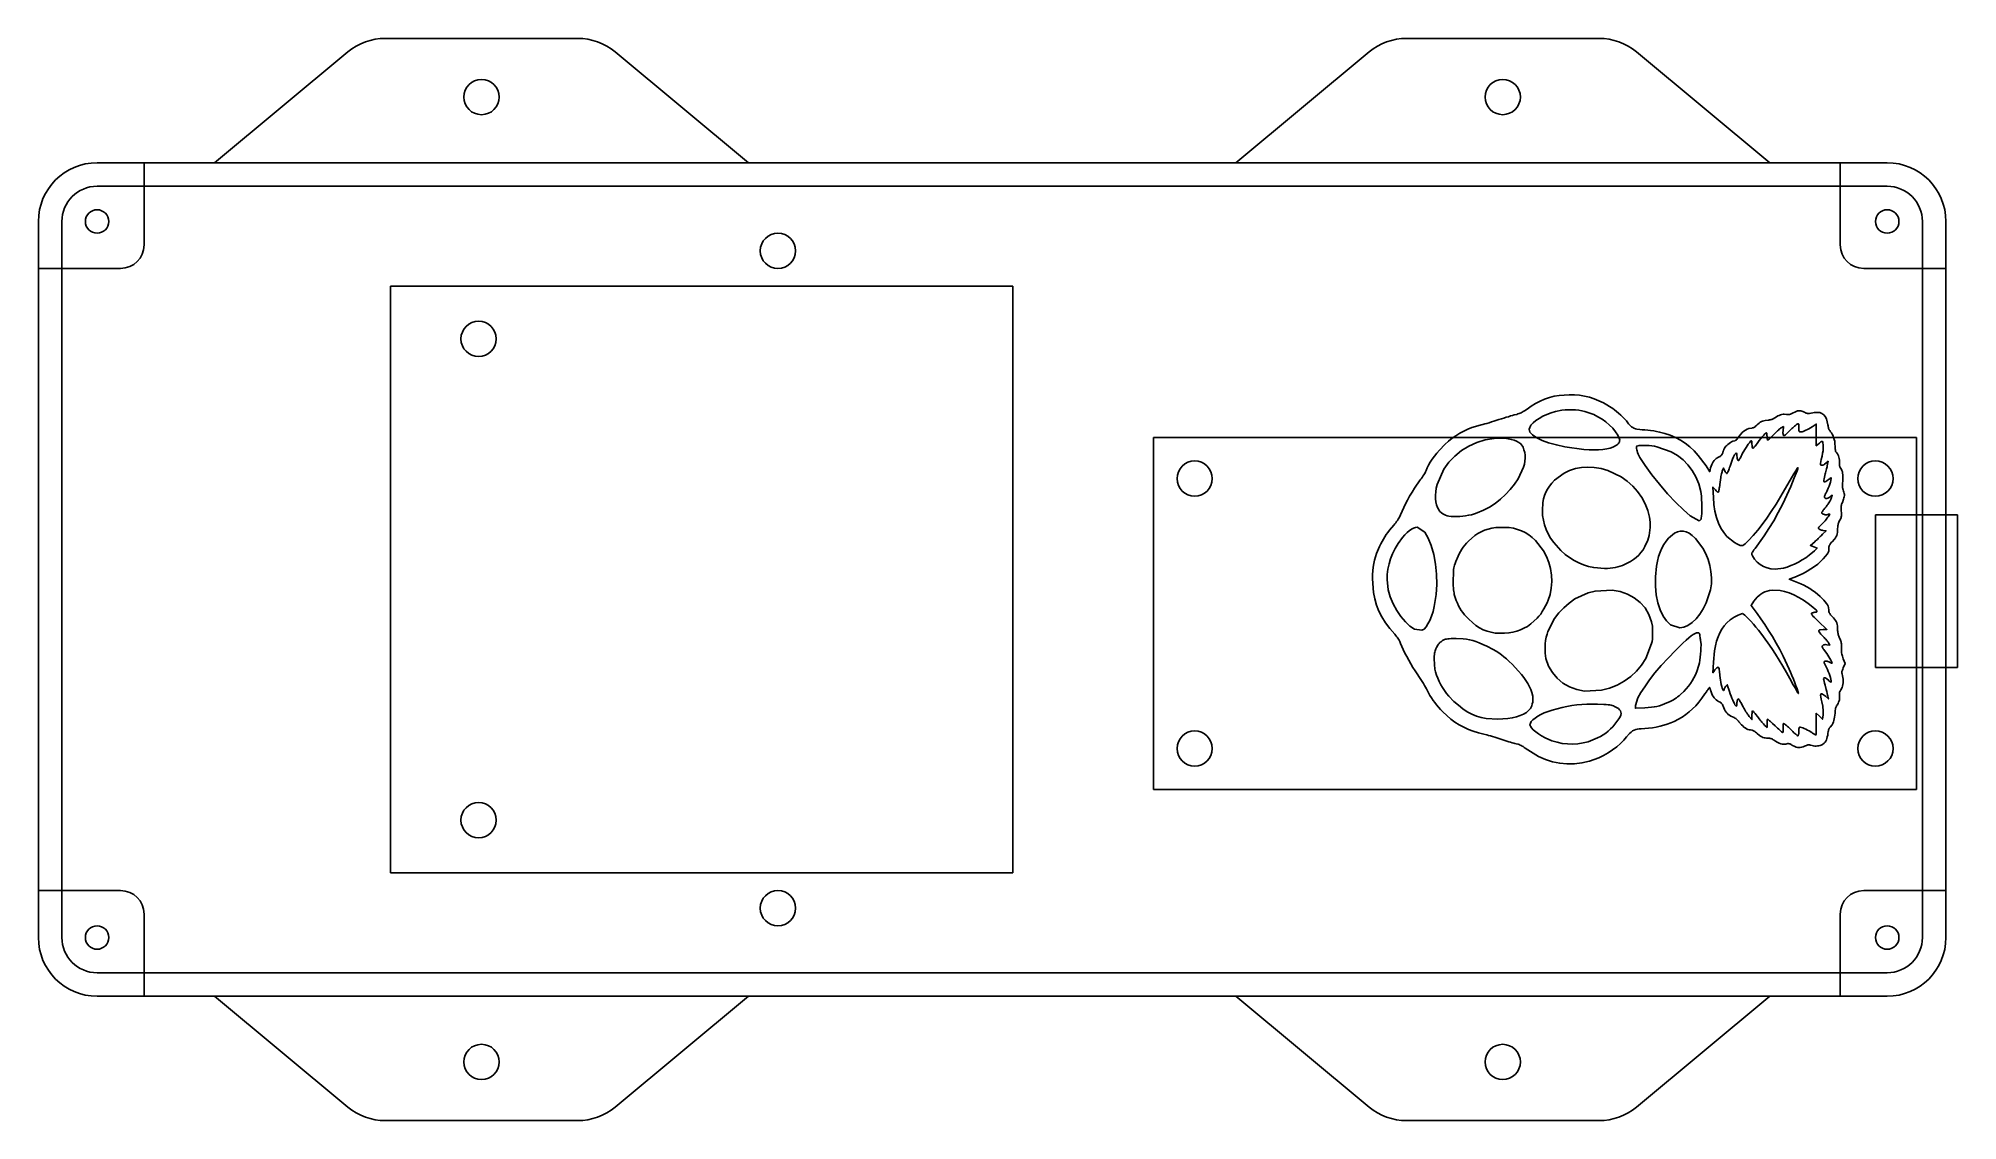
# Model space of a CAD drawing. Header units: millimetres. Extents: x -10 to 154, y -11 to 82.
import ezdxf

# ---------------------------------------------------------------- set-up
doc = ezdxf.new("R2010")
doc.units = ezdxf.units.MM
for name, color, linetype in [('BOARD', 82, 'Continuous'), ('BOTTOM', 110, 'Continuous'), ('FEET', 210, 'Continuous'), ('LOGO', 51, 'Continuous'), ('POST_HOLES', 161, 'Continuous'), ('POSTS', 192, 'Continuous'), ('SD_CARD', 153, 'Continuous'), ('STANDOFF', 200, 'Continuous'), ('WALLS', 20, 'Continuous')]:
    doc.layers.add(name, color=color, linetype=linetype)

msp = doc.modelspace()

# ---------------------------------------------------------------- linework, layer by layer
at = {"layer": 'BOARD'}
for p, q in [((20, 60.5), (73, 60.5)), ((20, 10.5), (20, 60.5)), ((73, 10.5), (73, 60.5)), ((85, 17.6), (85, 47.6)), ((85, 47.6), (150, 47.6)), ((150, 17.6), (150, 47.6)), ((85, 17.6), (150, 17.6)), ((20, 10.5), (73, 10.5))]:
    msp.add_line(p, q, dxfattribs=at)
at = {"layer": 'BOTTOM'}
for p, q in [((-5, 71), (147.5, 71)), ((-10, 5), (-10, 66)), ((152.5, 5), (152.5, 66)), ((147.5, 0), (-5, 0))]:
    msp.add_line(p, q, dxfattribs=at)
for centre, start, end in [((-5, 66), 90, 180), ((147.5, 66), 0, 90), ((-5, 5), 180, 270), ((147.5, 5), 270, 0)]:
    msp.add_arc(centre, 5, start, end, dxfattribs=at)
at = {"layer": 'FEET'}
for p, q in [((16.36, 80.44), (5, 71)), ((19.56, 81.6), (35.94, 81.6)), ((39.14, 80.44), (50.5, 71)), ((103.36, 80.44), (92, 71)), ((122.94, 81.6), (106.56, 81.6)), ((126.14, 80.44), (137.5, 71)), ((5, 71), (50.5, 71)), ((137.5, 71), (92, 71)), ((16.36, -9.44), (5, 0)), ((50.5, 0), (5, 0)), ((39.14, -9.44), (50.5, 0)), ((92, 0), (137.5, 0)), ((103.36, -9.44), (92, 0)), ((126.14, -9.44), (137.5, 0)), ((19.56, -10.6), (35.94, -10.6)), ((122.94, -10.6), (106.56, -10.6))]:
    msp.add_line(p, q, dxfattribs=at)
for centre in [(27.75, 76.6), (114.75, 76.6), (27.75, -5.6), (114.75, -5.6)]:
    msp.add_circle(centre, 1.5, dxfattribs=at)
for centre, start, end in [((19.56, 76.6), 90, 129.7392), ((35.94, 76.6), 50.2608, 90), ((106.56, 76.6), 90, 129.7392), ((122.94, 76.6), 50.2608, 90), ((19.56, -5.6), 230.2608, 270), ((35.94, -5.6), 270, 309.7392), ((106.56, -5.6), 230.2608, 270), ((122.94, -5.6), 270, 309.7392)]:
    msp.add_arc(centre, 5, start, end, dxfattribs=at)
at = {"layer": 'LOGO'}
for points in [[(143.77, 43.03), (143.74, 43.14), (143.72, 43.2), (143.71, 43.26), (143.7, 43.32), (143.69, 43.38), (143.68, 43.44), (143.68, 43.49), (143.69, 43.54), (143.72, 44.04), (143.72, 44.24), (143.71, 44.41), (143.7, 44.56), (143.68, 44.68), (143.65, 44.79), (143.61, 44.88), (143.56, 44.96), (143.5, 45.05), (143.48, 45.1), (143.46, 45.14), (143.44, 45.19), (143.43, 45.23), (143.43, 45.27), (143.43, 45.31), (143.44, 45.35), (143.45, 45.56), (143.43, 45.68), (143.41, 45.8), (143.38, 45.92), (143.35, 46.04), (143.3, 46.14), (143.26, 46.22), (143.21, 46.28), (143.15, 46.35), (143.13, 46.39), (143.11, 46.43), (143.1, 46.48), (143.09, 46.54), (143.08, 46.61), (143.08, 46.69), (143.08, 46.78), (143.05, 47.12), (143.03, 47.28), (142.99, 47.44), (142.94, 47.59), (142.89, 47.74), (142.82, 47.87), (142.75, 47.99), (142.68, 48.09), (142.6, 48.19), (142.56, 48.25), (142.54, 48.31), (142.51, 48.37), (142.49, 48.44), (142.48, 48.51), (142.46, 48.59), (142.45, 48.68), (142.33, 49.19), (142.23, 49.38), (142.1, 49.53), (141.94, 49.65), (141.76, 49.72), (141.54, 49.74), (141.3, 49.73), (141.02, 49.68), (140.87, 49.65), (140.81, 49.65), (140.76, 49.64), (140.7, 49.65), (140.65, 49.66), (140.59, 49.68), (140.53, 49.71), (140.46, 49.75), (140.24, 49.85), (140.14, 49.87), (140.04, 49.88), (139.95, 49.88), (139.85, 49.86), (139.74, 49.82), (139.62, 49.77), (139.48, 49.7), (139.32, 49.62), (139.25, 49.59), (139.19, 49.57), (139.13, 49.56), (139.08, 49.55), (139.02, 49.55), (138.97, 49.55), (138.92, 49.57), (138.73, 49.59), (138.63, 49.58), (138.52, 49.56), (138.41, 49.53), (138.3, 49.48), (138.18, 49.43), (138.06, 49.36), (137.93, 49.28), (137.8, 49.2), (137.73, 49.17), (137.67, 49.14), (137.61, 49.12), (137.54, 49.1), (137.48, 49.09), (137.42, 49.08), (137.35, 49.08), (137.11, 49.06), (137, 49.03), (136.89, 48.99), (136.78, 48.95), (136.68, 48.89), (136.58, 48.82), (136.48, 48.73), (136.39, 48.64), (136.29, 48.55), (136.24, 48.51), (136.19, 48.48), (136.14, 48.45), (136.1, 48.43), (136.05, 48.42), (136.01, 48.41), (135.97, 48.4), (135.7, 48.36), (135.57, 48.3), (135.43, 48.22), (135.3, 48.13), (135.16, 48.01), (135.03, 47.87), (134.9, 47.72), (134.77, 47.55), (134.71, 47.47), (134.68, 47.43), (134.65, 47.4), (134.62, 47.38), (134.59, 47.35), (134.56, 47.34), (134.54, 47.33), (134.52, 47.32), (134.35, 47.28), (134.25, 47.23), (134.14, 47.17), (134.03, 47.09), (133.93, 47.01), (133.83, 46.93), (133.75, 46.85), (133.7, 46.77), (133.65, 46.68), (133.62, 46.62), (133.59, 46.57), (133.57, 46.51), (133.54, 46.46), (133.52, 46.4), (133.5, 46.35), (133.49, 46.3), (133.44, 46.19), (133.42, 46.14), (133.38, 46.1), (133.35, 46.06), (133.31, 46.03), (133.26, 45.99), (133.2, 45.96), (133.13, 45.93), (132.93, 45.81), (132.84, 45.73), (132.76, 45.64), (132.68, 45.53), (132.61, 45.42), (132.55, 45.29), (132.5, 45.15), (132.46, 45.01), (132.38, 44.68), (132.07, 45.17), (131.41, 46.07), (131.06, 46.46), (130.69, 46.8), (130.3, 47.11), (129.89, 47.37), (129.47, 47.6), (129.02, 47.8), (128.55, 47.95), (128.11, 48.06), (127.86, 48.11), (127.61, 48.16), (127.35, 48.19), (127.1, 48.23), (126.86, 48.25), (126.63, 48.26), (126.43, 48.27), (126.18, 48.3), (126.05, 48.33), (125.93, 48.38), (125.82, 48.44), (125.71, 48.51), (125.62, 48.58), (125.54, 48.67), (125.47, 48.76), (125.28, 49.01), (125.14, 49.16), (124.98, 49.33), (124.8, 49.5), (124.62, 49.67), (124.44, 49.82), (124.27, 49.96), (124.12, 50.07), (123.33, 50.55), (122.93, 50.73), (122.53, 50.89), (122.13, 51.02), (121.71, 51.12), (121.29, 51.19), (120.86, 51.23), (120.41, 51.24), (119.55, 51.18), (119.13, 51.11), (118.72, 51), (118.32, 50.86), (117.93, 50.7), (117.55, 50.5), (117.18, 50.27), (116.82, 50.02), (116.6, 49.87), (116.5, 49.81), (116.41, 49.75), (116.32, 49.71), (116.23, 49.67), (116.14, 49.63), (116.04, 49.6), (115.94, 49.57), (115.73, 49.52), (115.59, 49.48), (115.42, 49.43), (115.24, 49.37), (115.04, 49.32), (114.84, 49.25), (114.63, 49.19), (114.42, 49.12), (114, 48.99), (113.79, 48.92), (113.59, 48.86), (113.4, 48.8), (113.22, 48.75), (113.06, 48.71), (112.92, 48.67), (112.82, 48.65), (112.11, 48.44), (111.77, 48.31), (111.43, 48.15), (111.09, 47.96), (110.76, 47.75), (110.44, 47.53), (110.13, 47.28), (109.83, 47.01), (109.36, 46.53), (109.14, 46.27), (108.93, 46.01), (108.74, 45.74), (108.58, 45.49), (108.43, 45.24), (108.32, 45), (108.23, 44.78), (108.18, 44.68), (108.13, 44.6), (108.08, 44.51), (108.02, 44.41), (107.95, 44.31), (107.88, 44.2), (107.8, 44.09), (107.72, 43.98), (107.23, 43.27), (107.02, 42.93), (106.82, 42.6), (106.64, 42.27), (106.47, 41.96), (106.32, 41.64), (106.18, 41.32), (106.05, 41), (105.96, 40.82), (105.91, 40.73), (105.85, 40.63), (105.78, 40.53), (105.71, 40.43), (105.64, 40.33), (105.55, 40.23), (105.47, 40.13), (105.11, 39.7), (104.96, 39.5), (104.82, 39.32), (104.7, 39.13), (104.58, 38.95), (104.47, 38.75), (104.36, 38.55), (104.25, 38.32), (104, 37.72), (103.9, 37.44), (103.82, 37.15), (103.76, 36.86), (103.71, 36.56), (103.68, 36.25), (103.66, 35.92), (103.65, 35.56), (103.73, 34.39), (103.84, 33.85), (104, 33.32), (104.2, 32.81), (104.46, 32.31), (104.77, 31.82), (105.13, 31.33), (105.55, 30.83), (105.68, 30.67), (105.75, 30.59), (105.81, 30.5), (105.87, 30.41), (105.92, 30.32), (105.97, 30.23), (106.01, 30.14), (106.05, 30.06), (106.27, 29.53), (106.41, 29.23), (106.57, 28.93), (106.74, 28.62), (106.91, 28.31), (107.1, 28.01), (107.28, 27.72), (107.46, 27.45), (107.67, 27.14), (107.78, 26.98), (107.88, 26.81), (107.99, 26.64), (108.08, 26.48), (108.17, 26.33), (108.25, 26.19), (108.31, 26.07), (108.55, 25.62), (108.68, 25.41), (108.82, 25.2), (108.96, 25.01), (109.12, 24.81), (109.28, 24.62), (109.46, 24.42), (109.65, 24.23), (110.33, 23.61), (110.68, 23.35), (111.05, 23.11), (111.43, 22.91), (111.82, 22.73), (112.24, 22.57), (112.68, 22.43), (113.14, 22.32), (113.4, 22.26), (113.55, 22.22), (113.72, 22.17), (113.89, 22.12), (114.07, 22.06), (114.25, 22.01), (114.43, 21.95), (114.59, 21.89), (114.93, 21.78), (115.09, 21.73), (115.26, 21.68), (115.41, 21.63), (115.55, 21.59), (115.68, 21.55), (115.79, 21.53), (115.88, 21.51), (116.06, 21.46), (116.15, 21.43), (116.23, 21.4), (116.32, 21.36), (116.4, 21.31), (116.48, 21.26), (116.57, 21.2), (116.65, 21.14), (117.79, 20.43), (118.38, 20.17), (118.99, 19.98), (119.6, 19.85), (120.22, 19.79), (120.85, 19.8), (121.49, 19.88), (122.13, 20.02), (122.93, 20.32), (123.34, 20.52), (123.73, 20.74), (124.11, 20.99), (124.47, 21.25), (124.79, 21.53), (125.07, 21.81), (125.3, 22.09), (125.56, 22.39), (125.68, 22.5), (125.81, 22.6), (125.94, 22.67), (126.08, 22.73), (126.22, 22.76), (126.38, 22.79), (126.55, 22.79), (127.18, 22.83), (127.51, 22.87), (127.83, 22.93), (128.15, 23), (128.47, 23.08), (128.77, 23.18), (129.07, 23.29), (129.35, 23.41), (130.03, 23.77), (130.34, 23.99), (130.64, 24.22), (130.92, 24.47), (131.2, 24.75), (131.46, 25.05), (131.72, 25.38), (131.97, 25.75), (132.1, 25.94), (132.16, 26.03), (132.22, 26.11), (132.27, 26.18), (132.31, 26.23), (132.34, 26.27), (132.36, 26.3), (132.37, 26.31), (132.39, 26.29), (132.39, 26.27), (132.4, 26.24), (132.42, 26.2), (132.43, 26.16), (132.44, 26.12), (132.45, 26.07), (132.47, 26.02), (132.56, 25.75), (132.62, 25.62), (132.69, 25.51), (132.77, 25.41), (132.85, 25.32), (132.94, 25.24), (133.04, 25.17), (133.14, 25.12), (133.26, 25.05), (133.31, 25.02), (133.36, 24.98), (133.39, 24.94), (133.43, 24.89), (133.46, 24.84), (133.49, 24.77), (133.52, 24.7), (133.63, 24.42), (133.7, 24.3), (133.77, 24.2), (133.86, 24.1), (133.96, 24.01), (134.06, 23.94), (134.18, 23.87), (134.31, 23.81), (134.46, 23.73), (134.53, 23.69), (134.6, 23.65), (134.66, 23.6), (134.71, 23.55), (134.77, 23.5), (134.82, 23.44), (134.87, 23.38), (135.08, 23.13), (135.19, 23.02), (135.3, 22.93), (135.41, 22.85), (135.52, 22.78), (135.63, 22.73), (135.74, 22.7), (135.85, 22.68), (135.99, 22.65), (136.05, 22.63), (136.12, 22.61), (136.17, 22.58), (136.23, 22.54), (136.29, 22.49), (136.36, 22.44), (136.42, 22.38), (136.62, 22.21), (136.71, 22.15), (136.81, 22.09), (136.91, 22.05), (137.01, 22.02), (137.11, 22), (137.22, 21.99), (137.34, 21.98), (137.47, 21.97), (137.53, 21.96), (137.59, 21.94), (137.66, 21.92), (137.72, 21.89), (137.79, 21.85), (137.86, 21.8), (137.94, 21.75), (138.19, 21.61), (138.31, 21.55), (138.43, 21.51), (138.55, 21.48), (138.66, 21.46), (138.77, 21.46), (138.86, 21.47), (138.95, 21.5), (139.04, 21.52), (139.08, 21.52), (139.12, 21.51), (139.16, 21.5), (139.21, 21.49), (139.26, 21.46), (139.31, 21.43), (139.37, 21.39), (139.62, 21.26), (139.74, 21.22), (139.86, 21.2), (139.98, 21.19), (140.1, 21.19), (140.22, 21.22), (140.35, 21.25), (140.47, 21.31), (140.62, 21.37), (140.68, 21.39), (140.74, 21.41), (140.79, 21.41), (140.84, 21.42), (140.89, 21.41), (140.94, 21.4), (141, 21.38), (141.22, 21.32), (141.34, 21.31), (141.46, 21.31), (141.57, 21.32), (141.69, 21.33), (141.79, 21.36), (141.89, 21.4), (141.98, 21.44), (142.14, 21.57), (142.21, 21.65), (142.27, 21.74), (142.32, 21.85), (142.37, 21.96), (142.4, 22.09), (142.43, 22.23), (142.45, 22.38), (142.47, 22.54), (142.49, 22.61), (142.5, 22.68), (142.52, 22.74), (142.55, 22.79), (142.57, 22.84), (142.6, 22.89), (142.64, 22.93), (142.8, 23.13), (142.86, 23.24), (142.92, 23.36), (142.96, 23.48), (142.99, 23.62), (143.02, 23.76), (143.04, 23.93), (143.06, 24.1), (143.08, 24.34), (143.09, 24.44), (143.11, 24.53), (143.12, 24.6), (143.14, 24.66), (143.17, 24.71), (143.19, 24.76), (143.23, 24.8), (143.32, 24.95), (143.36, 25.04), (143.4, 25.15), (143.43, 25.25), (143.44, 25.36), (143.45, 25.47), (143.45, 25.58), (143.44, 25.68), (143.43, 25.78), (143.43, 25.82), (143.44, 25.87), (143.45, 25.91), (143.47, 25.95), (143.49, 26), (143.52, 26.04), (143.55, 26.09), (143.66, 26.3), (143.7, 26.42), (143.72, 26.56), (143.74, 26.7), (143.75, 26.85), (143.74, 27), (143.72, 27.15), (143.69, 27.29), (143.66, 27.45), (143.65, 27.52), (143.65, 27.58), (143.65, 27.65), (143.67, 27.71), (143.69, 27.78), (143.72, 27.87), (143.76, 27.97), (143.91, 28.33), (143.75, 28.75), (143.68, 28.96), (143.66, 29.05), (143.64, 29.15), (143.62, 29.24), (143.61, 29.34), (143.61, 29.44), (143.6, 29.55), (143.6, 29.68), (143.61, 29.92), (143.6, 30.02), (143.59, 30.1), (143.58, 30.18), (143.56, 30.26), (143.53, 30.34), (143.49, 30.42), (143.45, 30.5), (143.38, 30.66), (143.35, 30.74), (143.33, 30.81), (143.31, 30.89), (143.3, 30.97), (143.29, 31.06), (143.28, 31.15), (143.28, 31.25), (143.26, 31.55), (143.24, 31.68), (143.2, 31.8), (143.15, 31.91), (143.09, 32.02), (143.01, 32.13), (142.92, 32.24), (142.81, 32.36), (142.68, 32.49), (142.63, 32.54), (142.6, 32.6), (142.57, 32.65), (142.56, 32.7), (142.54, 32.76), (142.54, 32.83), (142.54, 32.9), (142.51, 33.12), (142.47, 33.23), (142.41, 33.34), (142.33, 33.46), (142.23, 33.59), (142.1, 33.73), (141.96, 33.88), (141.79, 34.04), (141.36, 34.41), (141.14, 34.57), (140.9, 34.73), (140.66, 34.87), (140.41, 35.01), (140.15, 35.13), (139.87, 35.25), (139.58, 35.36), (139.15, 35.52), (139.62, 35.7), (140.34, 36.02), (140.68, 36.2), (141, 36.4), (141.3, 36.6), (141.58, 36.81), (141.83, 37.03), (142.06, 37.26), (142.25, 37.48), (142.38, 37.66), (142.43, 37.74), (142.47, 37.81), (142.5, 37.87), (142.52, 37.93), (142.53, 38), (142.53, 38.07), (142.54, 38.15), (142.54, 38.29), (142.55, 38.35), (142.57, 38.41), (142.6, 38.46), (142.63, 38.52), (142.68, 38.57), (142.74, 38.64), (142.81, 38.71), (143.01, 38.93), (143.09, 39.04), (143.15, 39.15), (143.2, 39.26), (143.24, 39.38), (143.26, 39.51), (143.28, 39.65), (143.28, 39.81), (143.29, 40), (143.3, 40.09), (143.31, 40.16), (143.33, 40.24), (143.35, 40.31), (143.38, 40.39), (143.41, 40.46), (143.46, 40.55), (143.54, 40.71), (143.57, 40.78), (143.59, 40.85), (143.6, 40.93), (143.61, 41), (143.6, 41.09), (143.6, 41.2), (143.59, 41.32), (143.58, 41.53), (143.58, 41.62), (143.58, 41.7), (143.59, 41.77), (143.6, 41.84), (143.62, 41.91), (143.65, 41.98), (143.68, 42.06), (143.78, 42.33), (143.82, 42.45), (143.84, 42.55), (143.85, 42.65), (143.85, 42.75), (143.83, 42.84), (143.81, 42.94)], [(124.49, 46.97), (124.14, 46.76), (123.89, 46.69), (123.61, 46.62), (123.28, 46.58), (122.92, 46.55), (122.53, 46.54), (122.11, 46.55), (121.66, 46.58), (120.04, 46.8), (119.32, 46.96), (118.66, 47.14), (118.1, 47.35), (117.64, 47.58), (117.29, 47.82), (117.07, 48.06), (116.99, 48.3), (117.15, 48.65), (117.33, 48.84), (117.56, 49.04), (117.85, 49.23), (118.17, 49.41), (118.51, 49.57), (118.88, 49.71), (119.25, 49.82), (119.77, 49.92), (120.06, 49.95), (120.36, 49.96), (120.65, 49.96), (120.95, 49.95), (121.23, 49.92), (121.5, 49.88), (121.75, 49.82), (122.5, 49.55), (122.86, 49.37), (123.21, 49.15), (123.54, 48.92), (123.85, 48.66), (124.12, 48.38), (124.36, 48.09), (124.55, 47.8), (124.67, 47.55), (124.71, 47.46), (124.72, 47.37), (124.71, 47.29), (124.69, 47.21), (124.64, 47.14), (124.58, 47.06)], [(116.52, 45.07), (116.06, 44.09), (115.75, 43.62), (115.39, 43.16), (114.99, 42.74), (114.56, 42.34), (114.1, 41.98), (113.61, 41.67), (113.11, 41.4), (112.58, 41.18), (112.33, 41.1), (112.08, 41.02), (111.84, 40.97), (111.59, 40.93), (111.34, 40.9), (111.08, 40.88), (110.81, 40.87), (110.35, 40.88), (110.17, 40.9), (110.02, 40.93), (109.88, 40.97), (109.76, 41.03), (109.64, 41.1), (109.53, 41.19), (109.4, 41.3), (109.19, 41.63), (109.11, 41.85), (109.06, 42.11), (109.03, 42.38), (109.02, 42.68), (109.04, 42.98), (109.08, 43.29), (109.15, 43.6), (109.73, 44.91), (110.16, 45.5), (110.66, 46.02), (111.23, 46.48), (111.85, 46.87), (112.53, 47.17), (113.25, 47.39), (114.01, 47.52), (114.62, 47.54), (114.92, 47.53), (115.2, 47.49), (115.47, 47.44), (115.71, 47.37), (115.93, 47.28), (116.12, 47.18), (116.28, 47.07), (116.49, 46.76), (116.56, 46.56), (116.62, 46.33), (116.65, 46.09), (116.65, 45.83), (116.64, 45.57), (116.59, 45.32)], [(142.58, 42.12), (142.52, 42.02), (142.48, 41.96), (142.44, 41.89), (142.39, 41.83), (142.34, 41.76), (142.29, 41.69), (142.24, 41.63), (142.19, 41.57), (142.1, 41.45), (142.06, 41.4), (142.02, 41.35), (141.99, 41.3), (141.96, 41.26), (141.94, 41.23), (141.93, 41.2), (141.93, 41.19), (141.97, 41.11), (142.02, 41.08), (142.08, 41.06), (142.15, 41.03), (142.23, 41.02), (142.3, 41.02), (142.37, 41.02), (142.43, 41.04), (142.49, 41.06), (142.52, 41.07), (142.54, 41.07), (142.56, 41.07), (142.58, 41.08), (142.59, 41.07), (142.6, 41.07), (142.6, 41.07), (142.55, 40.94), (142.48, 40.85), (142.4, 40.74), (142.31, 40.62), (142.21, 40.5), (142.1, 40.38), (142, 40.27), (141.91, 40.18), (141.76, 40.04), (141.71, 39.99), (141.68, 39.95), (141.66, 39.91), (141.66, 39.88), (141.66, 39.85), (141.68, 39.83), (141.71, 39.8), (141.77, 39.76), (141.8, 39.74), (141.84, 39.73), (141.89, 39.71), (141.93, 39.7), (141.98, 39.69), (142.02, 39.68), (142.06, 39.67), (142.3, 39.65), (142, 39.35), (141.87, 39.22), (141.79, 39.15), (141.71, 39.08), (141.63, 39), (141.55, 38.92), (141.47, 38.85), (141.4, 38.78), (141.33, 38.72), (140.96, 38.4), (141.25, 38.29), (141.53, 38.18), (141.31, 37.95), (140.85, 37.56), (140.57, 37.36), (140.26, 37.17), (139.94, 36.99), (139.61, 36.82), (139.29, 36.68), (138.98, 36.56), (138.68, 36.47), (137.95, 36.38), (137.6, 36.41), (137.27, 36.49), (136.95, 36.61), (136.67, 36.78), (136.42, 36.98), (136.2, 37.23), (136.02, 37.52), (135.97, 37.63), (135.96, 37.68), (135.96, 37.73), (135.98, 37.78), (136.02, 37.84), (136.07, 37.92), (136.15, 38.02), (136.25, 38.15), (137.03, 39.22), (137.43, 39.84), (137.83, 40.51), (138.22, 41.22), (138.6, 41.94), (138.95, 42.68), (139.28, 43.42), (139.58, 44.15), (139.82, 44.77), (139.88, 44.94), (139.9, 45.03), (139.88, 45.03), (139.81, 44.94), (139.71, 44.77), (139.55, 44.5), (139.35, 44.15), (138.45, 42.59), (138.03, 41.91), (137.63, 41.29), (137.24, 40.72), (136.85, 40.19), (136.47, 39.71), (136.08, 39.26), (135.69, 38.83), (135.4, 38.55), (135.29, 38.46), (135.19, 38.41), (135.09, 38.39), (134.98, 38.41), (134.85, 38.46), (134.69, 38.54), (134.49, 38.65), (133.84, 39.15), (133.57, 39.49), (133.32, 39.88), (133.12, 40.31), (132.95, 40.79), (132.82, 41.32), (132.74, 41.89), (132.69, 42.49), (132.66, 43.37), (132.86, 43.13), (132.94, 43.04), (132.98, 43.01), (133.01, 42.98), (133.05, 42.96), (133.07, 42.95), (133.09, 42.95), (133.11, 42.95), (133.13, 42.96), (133.16, 43.03), (133.17, 43.1), (133.19, 43.18), (133.2, 43.27), (133.22, 43.38), (133.24, 43.5), (133.25, 43.62), (133.26, 43.76), (133.3, 44.02), (133.32, 44.15), (133.34, 44.28), (133.36, 44.4), (133.39, 44.51), (133.41, 44.6), (133.43, 44.68), (133.45, 44.74), (133.56, 44.99), (133.67, 44.76), (133.71, 44.68), (133.74, 44.64), (133.76, 44.61), (133.78, 44.58), (133.8, 44.56), (133.82, 44.54), (133.83, 44.53), (133.85, 44.53), (133.88, 44.56), (133.9, 44.61), (133.93, 44.67), (133.97, 44.75), (134, 44.84), (134.04, 44.94), (134.08, 45.05), (134.12, 45.16), (134.33, 45.74), (134.42, 45.96), (134.5, 46.12), (134.57, 46.22), (134.62, 46.27), (134.66, 46.26), (134.69, 46.19), (134.7, 46.06), (134.71, 45.9), (134.72, 45.83), (134.74, 45.76), (134.76, 45.71), (134.79, 45.66), (134.81, 45.63), (134.83, 45.62), (134.85, 45.63), (134.88, 45.68), (134.9, 45.73), (134.94, 45.78), (134.97, 45.85), (135.02, 45.93), (135.06, 46.02), (135.11, 46.11), (135.16, 46.21), (135.37, 46.57), (135.48, 46.74), (135.58, 46.9), (135.67, 47.04), (135.76, 47.15), (135.83, 47.24), (135.89, 47.3), (135.93, 47.32), (135.95, 47.3), (135.96, 47.28), (135.97, 47.25), (135.97, 47.22), (135.98, 47.18), (135.98, 47.13), (135.98, 47.08), (135.98, 47.03), (135.99, 46.92), (135.99, 46.87), (136, 46.82), (136, 46.78), (136.01, 46.75), (136.02, 46.72), (136.03, 46.7), (136.04, 46.69), (136.07, 46.69), (136.1, 46.7), (136.12, 46.72), (136.15, 46.75), (136.18, 46.78), (136.21, 46.82), (136.24, 46.86), (136.27, 46.9), (136.47, 47.18), (136.6, 47.34), (136.73, 47.51), (136.86, 47.66), (136.99, 47.79), (137.09, 47.9), (137.17, 47.97), (137.21, 48), (137.23, 47.98), (137.24, 47.96), (137.25, 47.93), (137.25, 47.89), (137.26, 47.85), (137.26, 47.81), (137.26, 47.76), (137.27, 47.71), (137.27, 47.6), (137.27, 47.56), (137.28, 47.51), (137.28, 47.47), (137.29, 47.44), (137.29, 47.41), (137.3, 47.39), (137.31, 47.38), (137.35, 47.39), (137.39, 47.42), (137.44, 47.46), (137.5, 47.52), (137.57, 47.58), (137.64, 47.65), (137.72, 47.73), (137.81, 47.82), (137.98, 47.99), (138.06, 48.08), (138.15, 48.16), (138.23, 48.23), (138.3, 48.3), (138.36, 48.35), (138.42, 48.39), (138.46, 48.42), (138.66, 48.53), (138.63, 48.17), (138.62, 48.03), (138.62, 47.97), (138.63, 47.92), (138.63, 47.87), (138.64, 47.83), (138.65, 47.8), (138.66, 47.78), (138.68, 47.76), (138.73, 47.77), (138.78, 47.8), (138.83, 47.83), (138.89, 47.88), (138.96, 47.94), (139.04, 48.01), (139.12, 48.1), (139.21, 48.19), (139.38, 48.36), (139.46, 48.43), (139.54, 48.51), (139.61, 48.57), (139.68, 48.63), (139.74, 48.68), (139.78, 48.71), (139.82, 48.74), (139.9, 48.77), (139.92, 48.77), (139.94, 48.76), (139.96, 48.74), (139.96, 48.7), (139.97, 48.63), (139.97, 48.55), (139.97, 48.44), (139.97, 48.26), (139.98, 48.2), (139.99, 48.15), (140, 48.12), (140.02, 48.09), (140.04, 48.08), (140.06, 48.07), (140.1, 48.07), (140.25, 48.09), (140.35, 48.12), (140.45, 48.17), (140.57, 48.22), (140.7, 48.28), (140.83, 48.35), (140.96, 48.43), (141.1, 48.51), (141.46, 48.74), (141.46, 46.9), (141.72, 47.11), (141.86, 47.22), (141.91, 47.26), (141.94, 47.27), (141.97, 47.28), (141.98, 47.27), (142, 47.25), (142.01, 47.21), (142.02, 47.17), (142.06, 46.94), (142.06, 46.8), (142.06, 46.65), (142.04, 46.47), (142, 46.26), (141.95, 46.01), (141.89, 45.72), (141.81, 45.38), (141.82, 45.27), (141.85, 45.24), (141.89, 45.23), (141.95, 45.23), (142.01, 45.25), (142.09, 45.28), (142.17, 45.33), (142.26, 45.4), (142.46, 45.57), (142.42, 45.32), (142.4, 45.19), (142.38, 45.11), (142.36, 45.02), (142.34, 44.92), (142.31, 44.82), (142.28, 44.71), (142.25, 44.6), (142.22, 44.5), (142.12, 44.09), (142.1, 43.96), (142.11, 43.87), (142.14, 43.82), (142.19, 43.81), (142.27, 43.84), (142.37, 43.91), (142.5, 44.02), (142.6, 44.09), (142.63, 44.12), (142.67, 44.14), (142.69, 44.16), (142.71, 44.16), (142.73, 44.16), (142.74, 44.15), (142.74, 44.13), (142.7, 43.93), (142.66, 43.79), (142.61, 43.63), (142.55, 43.46), (142.48, 43.29), (142.41, 43.13), (142.35, 42.99), (142.29, 42.88), (142.23, 42.77), (142.21, 42.72), (142.19, 42.66), (142.17, 42.62), (142.16, 42.57), (142.16, 42.54), (142.15, 42.51), (142.16, 42.49), (142.22, 42.42), (142.26, 42.4), (142.31, 42.4), (142.37, 42.4), (142.43, 42.42), (142.5, 42.45), (142.57, 42.49), (142.64, 42.54), (142.82, 42.68), (142.77, 42.52), (142.75, 42.45), (142.73, 42.4), (142.71, 42.36), (142.69, 42.31), (142.66, 42.26), (142.64, 42.21), (142.61, 42.16)], [(131.66, 40.73), (131.64, 40.65), (131.63, 40.62), (131.61, 40.59), (131.59, 40.57), (131.56, 40.55), (131.54, 40.53), (131.51, 40.52), (131.48, 40.51), (130.72, 40.93), (130.14, 41.43), (129.49, 42.07), (128.79, 42.81), (128.1, 43.61), (127.46, 44.42), (126.89, 45.2), (126.44, 45.9), (126.3, 46.19), (126.24, 46.32), (126.2, 46.45), (126.16, 46.56), (126.14, 46.67), (126.14, 46.75), (126.15, 46.82), (126.17, 46.86), (126.36, 46.92), (126.53, 46.93), (126.74, 46.93), (126.97, 46.92), (127.21, 46.91), (127.45, 46.88), (127.68, 46.85), (127.89, 46.81), (129.1, 46.38), (129.63, 46.07), (130.11, 45.7), (130.53, 45.27), (130.89, 44.78), (131.2, 44.24), (131.45, 43.65), (131.63, 43), (131.68, 42.6), (131.69, 42.32), (131.7, 42.01), (131.71, 41.69), (131.71, 41.39), (131.7, 41.12), (131.68, 40.89)], [(127.11, 38.86), (126.85, 38.3), (126.7, 38.04), (126.52, 37.8), (126.33, 37.58), (126.11, 37.38), (125.88, 37.19), (125.63, 37.03), (125.36, 36.88), (124.96, 36.7), (124.76, 36.63), (124.55, 36.57), (124.34, 36.52), (124.13, 36.49), (123.9, 36.46), (123.66, 36.45), (123.41, 36.44), (122.5, 36.52), (122.06, 36.61), (121.63, 36.75), (121.22, 36.92), (120.82, 37.12), (120.43, 37.37), (120.06, 37.64), (119.71, 37.96), (119.09, 38.65), (118.83, 39.01), (118.62, 39.38), (118.44, 39.77), (118.3, 40.16), (118.21, 40.56), (118.15, 40.96), (118.13, 41.38), (118.17, 42.06), (118.23, 42.37), (118.32, 42.66), (118.43, 42.94), (118.57, 43.21), (118.73, 43.46), (118.93, 43.71), (119.16, 43.95), (119.97, 44.57), (120.44, 44.79), (120.94, 44.95), (121.46, 45.04), (122, 45.08), (122.55, 45.04), (123.12, 44.95), (123.69, 44.79), (124.83, 44.24), (125.35, 43.87), (125.82, 43.45), (126.24, 42.99), (126.6, 42.48), (126.89, 41.94), (127.12, 41.38), (127.26, 40.8), (127.31, 40.39), (127.31, 40.17), (127.3, 39.93), (127.28, 39.7), (127.26, 39.47), (127.22, 39.25), (127.17, 39.04)], [(109.09, 34.21), (108.92, 33.21), (108.81, 32.77), (108.68, 32.37), (108.53, 32.01), (108.38, 31.71), (108.22, 31.46), (108.05, 31.28), (107.87, 31.17), (107.22, 31.27), (106.84, 31.52), (106.46, 31.89), (106.08, 32.34), (105.72, 32.86), (105.41, 33.43), (105.17, 34.02), (105, 34.61), (104.9, 35.49), (104.91, 35.94), (104.96, 36.38), (105.06, 36.83), (105.19, 37.27), (105.37, 37.7), (105.58, 38.14), (105.84, 38.56), (106.22, 39.09), (106.41, 39.31), (106.6, 39.5), (106.79, 39.66), (106.97, 39.79), (107.15, 39.88), (107.31, 39.94), (107.46, 39.96), (108.11, 39.52), (108.4, 39.03), (108.66, 38.39), (108.87, 37.64), (109.02, 36.82), (109.12, 35.95), (109.14, 35.07)], [(118.78, 34.21), (118.62, 33.75), (118.52, 33.5), (118.4, 33.26), (118.26, 33.01), (118.12, 32.78), (117.98, 32.56), (117.83, 32.37), (117.69, 32.21), (117.14, 31.71), (116.86, 31.51), (116.56, 31.34), (116.26, 31.2), (115.95, 31.09), (115.62, 31.01), (115.27, 30.95), (114.9, 30.92), (114.1, 30.94), (113.75, 31), (113.41, 31.09), (113.09, 31.22), (112.77, 31.38), (112.47, 31.58), (112.16, 31.83), (111.86, 32.12), (111.49, 32.5), (111.35, 32.69), (111.21, 32.87), (111.09, 33.07), (110.99, 33.27), (110.89, 33.48), (110.79, 33.72), (110.7, 33.98), (110.62, 34.23), (110.6, 34.35), (110.58, 34.48), (110.56, 34.61), (110.55, 34.78), (110.54, 34.96), (110.54, 35.19), (110.54, 35.46), (110.55, 35.99), (110.55, 36.18), (110.56, 36.34), (110.58, 36.48), (110.61, 36.6), (110.64, 36.73), (110.69, 36.87), (110.75, 37.03), (110.94, 37.49), (111.04, 37.7), (111.15, 37.89), (111.27, 38.08), (111.39, 38.26), (111.53, 38.43), (111.67, 38.6), (111.83, 38.77), (112.37, 39.24), (112.64, 39.42), (112.91, 39.57), (113.2, 39.7), (113.5, 39.8), (113.82, 39.87), (114.16, 39.92), (114.53, 39.94), (115.31, 39.92), (115.67, 39.86), (116.01, 39.77), (116.34, 39.64), (116.65, 39.49), (116.96, 39.3), (117.25, 39.07), (117.53, 38.81), (118.21, 37.95), (118.47, 37.47), (118.67, 36.96), (118.82, 36.43), (118.9, 35.88), (118.92, 35.33), (118.88, 34.77)], [(132.44, 34.61), (132.08, 33.51), (131.83, 33.01), (131.54, 32.56), (131.22, 32.16), (130.88, 31.83), (130.53, 31.59), (130.18, 31.43), (129.83, 31.38), (129.05, 31.65), (128.71, 31.97), (128.41, 32.39), (128.17, 32.91), (127.97, 33.52), (127.83, 34.2), (127.76, 34.94), (127.76, 35.73), (127.85, 36.64), (127.92, 37.06), (128.03, 37.46), (128.15, 37.83), (128.3, 38.17), (128.47, 38.48), (128.66, 38.77), (128.87, 39.02), (129.37, 39.45), (129.63, 39.57), (129.87, 39.63), (130.12, 39.63), (130.38, 39.57), (130.63, 39.44), (130.89, 39.26), (131.16, 39), (131.8, 38.16), (132.05, 37.69), (132.25, 37.2), (132.4, 36.69), (132.49, 36.17), (132.53, 35.65), (132.52, 35.12)], [(127.43, 30.04), (126.95, 28.78), (126.58, 28.21), (126.15, 27.7), (125.65, 27.23), (125.1, 26.83), (124.49, 26.5), (123.84, 26.24), (123.16, 26.06), (121.72, 26), (121.05, 26.13), (120.44, 26.36), (119.88, 26.67), (119.39, 27.08), (118.98, 27.57), (118.66, 28.13), (118.43, 28.76), (118.36, 29.23), (118.35, 29.49), (118.35, 29.76), (118.37, 30.03), (118.4, 30.31), (118.45, 30.58), (118.52, 30.84), (118.6, 31.08), (119.15, 32.17), (119.52, 32.65), (119.94, 33.1), (120.4, 33.49), (120.9, 33.84), (121.45, 34.12), (122.02, 34.35), (122.61, 34.51), (124.07, 34.6), (124.74, 34.48), (125.37, 34.26), (125.94, 33.95), (126.45, 33.55), (126.87, 33.08), (127.2, 32.52), (127.43, 31.9), (127.5, 31.53), (127.51, 31.32), (127.52, 31.1), (127.52, 30.88), (127.51, 30.65), (127.5, 30.43), (127.47, 30.22)], [(142.64, 28.43), (142.52, 28.49), (142.45, 28.51), (142.38, 28.53), (142.31, 28.53), (142.25, 28.54), (142.19, 28.53), (142.15, 28.52), (142.12, 28.5), (142.12, 28.46), (142.13, 28.43), (142.14, 28.39), (142.16, 28.35), (142.18, 28.29), (142.21, 28.24), (142.24, 28.18), (142.27, 28.11), (142.41, 27.83), (142.48, 27.66), (142.55, 27.48), (142.61, 27.31), (142.66, 27.15), (142.7, 27), (142.73, 26.88), (142.74, 26.79), (142.73, 26.76), (142.72, 26.75), (142.7, 26.76), (142.67, 26.77), (142.64, 26.79), (142.61, 26.82), (142.56, 26.85), (142.52, 26.9), (142.35, 27.04), (142.27, 27.09), (142.21, 27.11), (142.15, 27.12), (142.11, 27.11), (142.09, 27.08), (142.08, 27.03), (142.09, 26.96), (142.17, 26.68), (142.21, 26.5), (142.31, 26.13), (142.35, 25.95), (142.39, 25.79), (142.42, 25.66), (142.44, 25.56), (142.49, 25.33), (142.24, 25.55), (142, 25.73), (141.93, 25.76), (141.87, 25.76), (141.84, 25.71), (141.83, 25.62), (141.84, 25.49), (141.88, 25.31), (141.93, 25.08), (142.01, 24.72), (142.03, 24.57), (142.05, 24.43), (142.06, 24.29), (142.06, 24.17), (142.05, 24.05), (142.04, 23.93), (142.02, 23.81), (141.98, 23.6), (141.72, 23.85), (141.46, 24.1), (141.46, 23.18), (141.45, 22.86), (141.45, 22.71), (141.45, 22.58), (141.45, 22.47), (141.44, 22.38), (141.44, 22.31), (141.43, 22.27), (141.43, 22.25), (141.4, 22.27), (141.37, 22.28), (141.33, 22.3), (141.29, 22.33), (141.24, 22.36), (141.19, 22.39), (141.14, 22.42), (141.08, 22.46), (140.85, 22.6), (140.71, 22.67), (140.57, 22.74), (140.44, 22.8), (140.31, 22.85), (140.19, 22.89), (140.1, 22.92), (140.04, 22.93), (140.01, 22.9), (140, 22.88), (139.99, 22.84), (139.98, 22.79), (139.98, 22.74), (139.97, 22.69), (139.97, 22.62), (139.97, 22.56), (139.96, 22.42), (139.96, 22.36), (139.95, 22.31), (139.94, 22.27), (139.93, 22.23), (139.92, 22.21), (139.91, 22.19), (139.89, 22.19), (139.83, 22.22), (139.78, 22.26), (139.72, 22.31), (139.64, 22.38), (139.56, 22.45), (139.47, 22.54), (139.38, 22.63), (139.28, 22.73), (139.09, 22.91), (139, 22.99), (138.91, 23.06), (138.84, 23.12), (138.78, 23.17), (138.73, 23.2), (138.69, 23.22), (138.67, 23.23), (138.65, 23.19), (138.64, 23.15), (138.63, 23.11), (138.63, 23.06), (138.63, 23.01), (138.63, 22.95), (138.63, 22.88), (138.63, 22.82), (138.64, 22.69), (138.64, 22.64), (138.64, 22.58), (138.64, 22.54), (138.63, 22.5), (138.62, 22.48), (138.61, 22.46), (138.6, 22.46), (138.55, 22.49), (138.49, 22.53), (138.43, 22.59), (138.35, 22.66), (138.26, 22.74), (138.16, 22.83), (138.06, 22.93), (137.95, 23.03), (137.74, 23.23), (137.64, 23.32), (137.56, 23.4), (137.48, 23.47), (137.41, 23.53), (137.36, 23.57), (137.32, 23.59), (137.31, 23.6), (137.29, 23.58), (137.29, 23.56), (137.28, 23.52), (137.28, 23.48), (137.27, 23.43), (137.27, 23.38), (137.27, 23.32), (137.27, 23.25), (137.27, 22.9), (137.06, 23.1), (136.96, 23.2), (136.9, 23.27), (136.83, 23.35), (136.76, 23.44), (136.68, 23.53), (136.6, 23.63), (136.53, 23.72), (136.45, 23.82), (136.32, 24), (136.25, 24.08), (136.19, 24.14), (136.14, 24.2), (136.1, 24.25), (136.06, 24.28), (136.04, 24.3), (136.02, 24.3), (136.01, 24.26), (136, 24.23), (136, 24.19), (135.99, 24.14), (135.99, 24.09), (135.98, 24.04), (135.98, 23.98), (135.98, 23.91), (135.97, 23.57), (135.75, 23.83), (135.65, 23.96), (135.6, 24.04), (135.54, 24.13), (135.47, 24.23), (135.41, 24.34), (135.35, 24.44), (135.29, 24.54), (135.23, 24.64), (135.03, 25.02), (134.96, 25.14), (134.91, 25.23), (134.86, 25.29), (134.83, 25.32), (134.8, 25.33), (134.78, 25.31), (134.76, 25.28), (134.74, 25.23), (134.73, 25.2), (134.72, 25.16), (134.71, 25.12), (134.71, 25.08), (134.7, 25.03), (134.7, 24.98), (134.7, 24.94), (134.69, 24.84), (134.69, 24.8), (134.68, 24.77), (134.67, 24.75), (134.67, 24.73), (134.66, 24.72), (134.64, 24.71), (134.63, 24.72), (134.53, 24.83), (134.48, 24.94), (134.41, 25.07), (134.34, 25.22), (134.27, 25.38), (134.2, 25.57), (134.13, 25.76), (134.06, 25.96), (133.87, 26.54), (133.74, 26.38), (133.7, 26.32), (133.68, 26.29), (133.66, 26.26), (133.65, 26.23), (133.63, 26.2), (133.62, 26.17), (133.62, 26.15), (133.62, 26.13), (133.61, 26.1), (133.61, 26.08), (133.6, 26.07), (133.6, 26.06), (133.59, 26.05), (133.58, 26.04), (133.57, 26.04), (133.56, 26.04), (133.49, 26.13), (133.45, 26.24), (133.41, 26.39), (133.37, 26.55), (133.33, 26.74), (133.3, 26.93), (133.27, 27.13), (133.24, 27.32), (133.21, 27.68), (133.19, 27.81), (133.18, 27.9), (133.16, 27.97), (133.13, 28.01), (133.11, 28.03), (133.07, 28.03), (133.04, 28.01), (132.99, 27.98), (132.96, 27.95), (132.94, 27.92), (132.91, 27.89), (132.88, 27.86), (132.85, 27.83), (132.82, 27.79), (132.8, 27.75), (132.66, 27.56), (132.69, 28.47), (132.78, 29.41), (132.86, 29.84), (132.96, 30.24), (133.09, 30.61), (133.24, 30.95), (133.42, 31.27), (133.62, 31.55), (133.85, 31.81), (134.13, 32.06), (134.29, 32.18), (134.46, 32.29), (134.63, 32.39), (134.8, 32.47), (134.95, 32.53), (135.08, 32.58), (135.18, 32.59), (135.36, 32.47), (135.51, 32.33), (135.69, 32.15), (135.89, 31.94), (136.1, 31.7), (136.31, 31.45), (136.53, 31.19), (136.74, 30.92), (137.34, 30.1), (137.66, 29.63), (137.98, 29.15), (138.3, 28.64), (138.61, 28.12), (138.92, 27.59), (139.22, 27.06), (139.5, 26.54), (139.65, 26.27), (139.72, 26.15), (139.78, 26.04), (139.83, 25.95), (139.87, 25.88), (139.91, 25.83), (139.93, 25.79), (139.94, 25.79), (139.89, 25.98), (139.82, 26.18), (139.73, 26.43), (139.62, 26.71), (139.51, 27.01), (139.39, 27.32), (139.27, 27.6), (139.16, 27.86), (138.64, 28.97), (138.35, 29.53), (138.05, 30.09), (137.73, 30.63), (137.4, 31.16), (137.07, 31.67), (136.75, 32.15), (136.42, 32.59), (135.9, 33.28), (136.15, 33.64), (136.43, 33.99), (136.58, 34.13), (136.74, 34.25), (136.9, 34.36), (137.08, 34.44), (137.27, 34.51), (137.47, 34.56), (137.69, 34.59), (138.37, 34.56), (138.75, 34.48), (139.14, 34.35), (139.55, 34.18), (139.96, 33.97), (140.38, 33.73), (140.78, 33.46), (141.17, 33.15), (141.37, 32.98), (141.44, 32.91), (141.48, 32.85), (141.51, 32.8), (141.52, 32.77), (141.51, 32.75), (141.48, 32.73), (141.43, 32.73), (141.38, 32.72), (141.35, 32.72), (141.32, 32.71), (141.29, 32.7), (141.25, 32.69), (141.21, 32.68), (141.18, 32.67), (141.14, 32.66), (141.06, 32.62), (141.05, 32.59), (141.06, 32.54), (141.1, 32.48), (141.18, 32.39), (141.3, 32.27), (141.46, 32.12), (141.66, 31.92), (142.37, 31.25), (142.06, 31.24), (141.8, 31.22), (141.72, 31.2), (141.68, 31.16), (141.67, 31.11), (141.7, 31.04), (141.76, 30.95), (141.86, 30.84), (141.99, 30.71), (142.13, 30.56), (142.2, 30.48), (142.26, 30.41), (142.32, 30.34), (142.38, 30.27), (142.42, 30.21), (142.46, 30.15), (142.49, 30.11), (142.6, 29.9), (142.35, 29.94), (142.24, 29.95), (142.19, 29.95), (142.15, 29.94), (142.11, 29.93), (142.08, 29.92), (142.05, 29.91), (142.02, 29.89), (142, 29.86), (141.97, 29.8), (141.96, 29.77), (141.97, 29.74), (141.98, 29.7), (142.01, 29.65), (142.05, 29.59), (142.1, 29.53), (142.16, 29.44), (142.35, 29.2), (142.44, 29.06), (142.53, 28.91), (142.62, 28.77), (142.69, 28.64), (142.75, 28.52), (142.79, 28.43), (142.81, 28.37), (142.8, 28.36), (142.78, 28.36), (142.77, 28.37), (142.75, 28.37), (142.72, 28.38), (142.7, 28.39), (142.67, 28.41)], [(117.11, 24.5), (116.77, 24.16), (116.53, 24.02), (116.24, 23.9), (115.92, 23.8), (115.56, 23.71), (115.18, 23.65), (114.76, 23.62), (114.32, 23.6), (113.35, 23.67), (112.92, 23.75), (112.51, 23.87), (112.12, 24.03), (111.73, 24.23), (111.35, 24.48), (110.97, 24.78), (110.58, 25.12), (110.15, 25.57), (109.95, 25.8), (109.78, 26.04), (109.62, 26.29), (109.47, 26.54), (109.34, 26.81), (109.22, 27.08), (109.11, 27.36), (109.03, 27.63), (108.99, 27.75), (108.97, 27.87), (108.95, 27.99), (108.94, 28.12), (108.93, 28.26), (108.93, 28.42), (108.92, 28.6), (108.92, 28.97), (108.93, 29.1), (108.94, 29.21), (108.96, 29.31), (108.98, 29.41), (109.02, 29.5), (109.06, 29.6), (109.12, 29.72), (109.22, 29.9), (109.27, 29.98), (109.32, 30.05), (109.37, 30.1), (109.43, 30.16), (109.49, 30.2), (109.55, 30.25), (109.63, 30.29), (109.79, 30.38), (109.87, 30.41), (109.96, 30.43), (110.07, 30.44), (110.19, 30.45), (110.35, 30.46), (110.54, 30.46), (110.78, 30.46), (111.39, 30.44), (111.66, 30.41), (111.93, 30.36), (112.19, 30.29), (112.47, 30.21), (112.75, 30.1), (113.06, 29.97), (113.4, 29.81), (113.94, 29.54), (114.18, 29.4), (114.41, 29.25), (114.63, 29.09), (114.85, 28.92), (115.07, 28.73), (115.3, 28.52), (115.55, 28.29), (116.1, 27.7), (116.34, 27.42), (116.55, 27.15), (116.73, 26.89), (116.89, 26.63), (117.03, 26.37), (117.15, 26.12), (117.24, 25.87), (117.3, 25.56), (117.31, 25.4), (117.31, 25.23), (117.3, 25.06), (117.27, 24.9), (117.23, 24.75), (117.18, 24.61)], [(131.45, 28.21), (131.28, 27.65), (131.17, 27.38), (131.04, 27.13), (130.9, 26.88), (130.75, 26.64), (130.57, 26.41), (130.38, 26.19), (130.17, 25.97), (129.89, 25.7), (129.77, 25.59), (129.65, 25.49), (129.54, 25.41), (129.42, 25.33), (129.3, 25.26), (129.17, 25.18), (129.02, 25.11), (128.54, 24.9), (128.32, 24.81), (128.1, 24.75), (127.88, 24.69), (127.65, 24.65), (127.41, 24.61), (127.14, 24.59), (126.85, 24.57), (126.05, 24.53), (126.05, 24.76), (126.26, 25.42), (126.5, 25.86), (126.84, 26.37), (127.24, 26.94), (127.72, 27.54), (128.25, 28.17), (128.84, 28.81), (129.46, 29.46), (130.1, 30.09), (130.37, 30.33), (130.6, 30.54), (130.8, 30.7), (130.98, 30.82), (131.13, 30.9), (131.25, 30.95), (131.36, 30.97), (131.43, 30.96), (131.46, 30.95), (131.48, 30.93), (131.5, 30.9), (131.52, 30.86), (131.53, 30.81), (131.54, 30.75), (131.55, 30.68), (131.56, 30.57), (131.57, 30.51), (131.58, 30.46), (131.59, 30.4), (131.6, 30.35), (131.6, 30.3), (131.61, 30.26), (131.62, 30.23), (131.64, 29.9), (131.63, 29.67), (131.62, 29.42), (131.59, 29.15), (131.57, 28.89), (131.53, 28.64), (131.5, 28.41)], [(124.65, 23.64), (124.3, 23.17), (124.12, 22.96), (123.93, 22.77), (123.73, 22.59), (123.52, 22.42), (123.31, 22.27), (123.08, 22.13), (122.83, 22), (122.02, 21.68), (121.59, 21.58), (121.16, 21.51), (120.72, 21.48), (120.27, 21.49), (119.82, 21.54), (119.38, 21.63), (118.93, 21.76), (118.35, 22.01), (118.06, 22.17), (117.8, 22.34), (117.56, 22.51), (117.35, 22.69), (117.2, 22.85), (117.1, 23), (117.06, 23.13), (117.18, 23.4), (117.31, 23.55), (117.5, 23.7), (117.73, 23.85), (117.99, 23.99), (118.29, 24.13), (118.61, 24.25), (118.95, 24.37), (119.81, 24.6), (120.22, 24.69), (120.64, 24.76), (121.06, 24.81), (121.48, 24.85), (121.92, 24.87), (122.37, 24.88), (122.83, 24.87), (123.36, 24.86), (123.56, 24.84), (123.72, 24.83), (123.86, 24.81), (123.98, 24.79), (124.08, 24.76), (124.18, 24.73), (124.28, 24.69), (124.6, 24.5), (124.71, 24.41), (124.78, 24.3), (124.82, 24.19), (124.83, 24.07), (124.8, 23.93), (124.74, 23.79)]]:
    msp.add_lwpolyline(points, close=True, dxfattribs=at)
at = {"layer": 'POST_HOLES'}
for centre in [(-5, 66), (147.5, 66), (-5, 5), (147.5, 5)]:
    msp.add_circle(centre, 1, dxfattribs=at)
at = {"layer": 'POSTS'}
for p, q in [((-5, 71), (-1, 71)), ((-1, 64), (-1, 71)), ((147.5, 71), (143.5, 71)), ((143.5, 64), (143.5, 71)), ((-10, 62), (-10, 66)), ((152.5, 62), (152.5, 66)), ((-10, 62), (-3, 62)), ((152.5, 62), (145.5, 62)), ((-10, 5), (-10, 9)), ((-10, 9), (-3, 9)), ((152.5, 9), (145.5, 9)), ((152.5, 5), (152.5, 9)), ((-1, 7), (-1, 0)), ((143.5, 7), (143.5, 0)), ((-5, 0), (-1, 0)), ((143.5, 0), (147.5, 0))]:
    msp.add_line(p, q, dxfattribs=at)
for centre, radius, start, end in [((-5, 66), 5, 90, 180), ((147.5, 66), 5, 0, 90), ((-3, 64), 2, 270, 0), ((145.5, 64), 2, 180, 270), ((-3, 7), 2, 0, 90), ((145.5, 7), 2, 90, 180), ((-5, 5), 5, 180, 270), ((147.5, 5), 5, 270, 0)]:
    msp.add_arc(centre, radius, start, end, dxfattribs=at)
at = {"layer": 'SD_CARD'}
for p, q in [((146.5, 28), (146.5, 41)), ((146.5, 41), (153.5, 41)), ((153.5, 28), (153.5, 41)), ((146.5, 28), (153.5, 28))]:
    msp.add_line(p, q, dxfattribs=at)
at = {"layer": 'STANDOFF'}
for centre in [(53, 63.5), (27.5, 56), (88.5, 44.1), (146.5, 44.1), (88.5, 21.1), (146.5, 21.1), (27.5, 15), (53, 7.5)]:
    msp.add_circle(centre, 1.5, dxfattribs=at)
at = {"layer": 'WALLS'}
for p, q in [((-5, 71), (147.5, 71)), ((-5, 69), (147.5, 69)), ((-10, 5), (-10, 66)), ((-8, 5), (-8, 66)), ((150.5, 5), (150.5, 66)), ((152.5, 5), (152.5, 66)), ((-5, 2), (147.5, 2)), ((-5, 0), (147.5, 0))]:
    msp.add_line(p, q, dxfattribs=at)
for centre, radius, start, end in [((-5, 66), 5, 90, 180), ((147.5, 66), 5, 0, 90), ((-5, 66), 3, 90, 180), ((147.5, 66), 3, 0, 90), ((-5, 5), 5, 180, 270), ((-5, 5), 3, 180, 270), ((147.5, 5), 5, 270, 0), ((147.5, 5), 3, 270, 0)]:
    msp.add_arc(centre, radius, start, end, dxfattribs=at)

doc.saveas('drawing.dxf')
